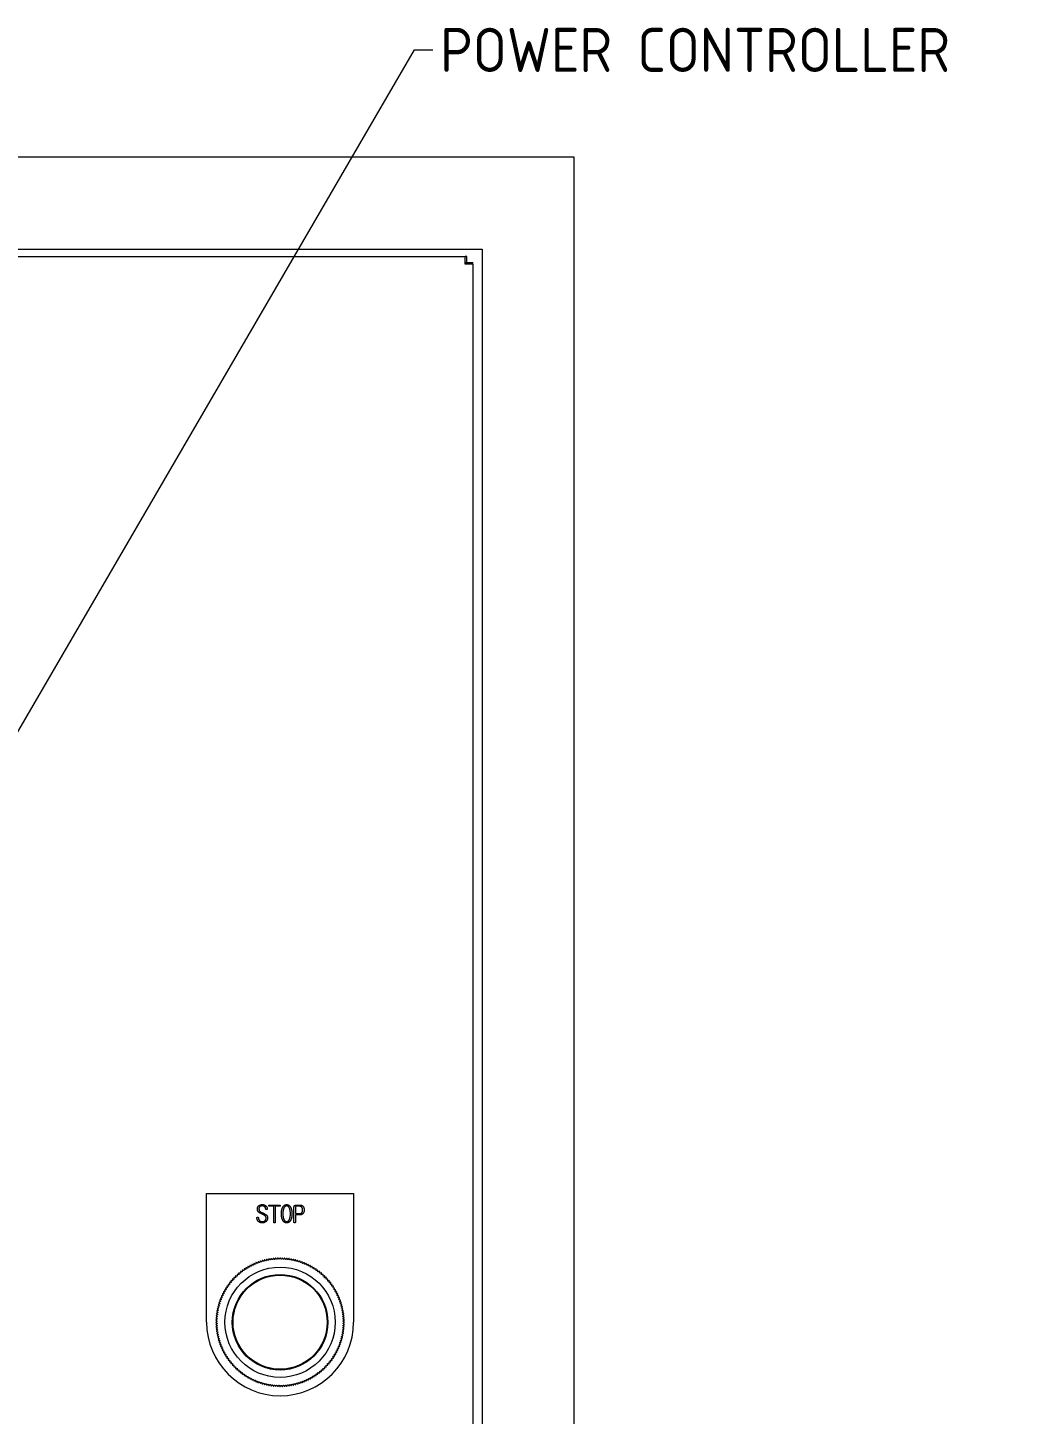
# Model space of a CAD drawing. Header units: inches. Extents: x 0 to 18221, y 0 to 6752.
# Drawn here: x 11467.6 to 11738.8, y 742.3 to 1119.6 of the extents above; entities that cross this region are included whole.
import ezdxf

# ---------------------------------------------------------------- set-up
doc = ezdxf.new("R2010")
doc.units = ezdxf.units.IN
doc.header["$MEASUREMENT"] = 0
doc.layers.add('REMOTE_CONTROLBOX$0$가시적인 것(ISO)', color=3, linetype='Continuous', lineweight=5)
doc.layers.add('REMOTE_CONTROLBOX$0$기호(ISO)', color=5, linetype='Continuous', lineweight=5)
doc.styles.add('REMOTE_CONTROLBOX$0$치수 텍스트_PSTEK_POSCO', font='isocp.shx')
doc.dimstyles.new('REMOTE_CONTROLBOX$0$치수_PSTEK_POSCO$7', dxfattribs={"dimscale": 2, "dimtxt": 6, "dimasz": 2.5, "dimexe": 2, "dimexo": 2.5, "dimgap": 1, "dimtad": 1, "dimrnd": 1e-08, "dimdsep": 46, "dimtxsty": 'REMOTE_CONTROLBOX$0$치수 텍스트_PSTEK_POSCO', "dimcen": 0.09, "dimdle": 10, "dimclrd": 7, "dimclre": 7, "dimclrt": 2, "dimadec": 1, "dimazin": 2, "dimtfac": 1, "dimtmove": 0, "dimatfit": 3, "dimfxl": 1, "dimtolj": 1, "dimlwd": -1, "dimlwe": -1, "dimarcsym": 0})

msp = doc.modelspace()

# ---------------------------------------------------------------- linework, layer by layer
at = {"layer": 'REMOTE_CONTROLBOX$0$가시적인 것(ISO)'}
for p, q in [((11616.2684, 1084.3611), (10916.2684, 1084.3611)), ((11616.2684, 434.3611), (11616.2684, 1084.3611)), ((10941.2684, 1059.3611), (11591.2684, 1059.3611)), ((10945.8684, 1057.3611), (11586.6684, 1057.3611)), ((11587.0976, 1057.3611), (11586.6684, 1057.3611)), ((11586.6684, 1055.2611), (11586.6684, 1057.3611)), ((11587.0976, 1055.7611), (11587.0976, 1057.3611)), ((11591.2684, 1059.3611), (11591.2684, 459.3611)), ((11586.6684, 1055.3318), (11587.0976, 1055.7611)), ((11586.6684, 1055.7611), (11587.0976, 1055.7611)), ((11588.7684, 1055.2611), (11586.6684, 1055.2611)), ((11586.7391, 1055.2611), (11587.1684, 1055.6904)), ((11587.1684, 1055.6904), (11588.7684, 1055.6904)), ((11587.1684, 1055.2611), (11587.1684, 1055.6904)), ((11588.7684, 1055.2611), (11588.7684, 1055.6904)), ((11588.7684, 1055.2611), (11588.7684, 463.7611)), ((11516.2684, 802.3611), (11556.2684, 802.3611)), ((11516.2684, 767.3611), (11516.2684, 802.3611)), ((11556.2684, 802.3611), (11556.2684, 767.3611)), ((11531.407, 796.7666), (11531.3422, 796.799)), ((11531.4134, 799.3702), (11531.4912, 799.3702)), ((11533.3629, 799.2601), (11536.0702, 799.2601)), ((11534.5352, 798.9039), (11533.3629, 798.9039)), ((11534.5352, 794.584), (11534.5352, 798.9039)), ((11534.9368, 798.9039), (11534.9368, 794.584)), ((11536.0702, 798.9039), (11534.9368, 798.9039)), ((11540.0404, 794.6099), (11540.0404, 798.6254)), ((11540.4419, 798.6125), (11540.4419, 796.9415)), ((11540.4419, 796.9415), (11541.6272, 796.9415)), ((11540.4419, 796.5853), (11540.4419, 794.6099)), ((11541.7437, 796.5853), (11540.4419, 796.5853)), ((11540.714, 799.2601), (11541.7437, 799.2601)), ((11541.6272, 798.9039), (11540.7658, 798.9039))]:
    msp.add_line(p, q, dxfattribs=at)
for radius in [15, 13, 12.8]:
    msp.add_circle((11536.2684, 767.3611), radius, dxfattribs=at)
msp.add_arc((11536.2684, 767.3611), 20, 180, 0, dxfattribs=at)
for points in [[(11530.1116, 798.1591), (11530.1116, 798.742), (11530.4873, 799.0658)], [(11530.4549, 797.3107), (11530.1116, 797.628), (11530.1116, 798.1591)], [(11531.3422, 796.799), (11530.6751, 797.1099), (11530.4549, 797.3107)], [(11530.4873, 799.0658), (11530.8435, 799.3702), (11531.4134, 799.3702)], [(11530.7981, 798.8197), (11530.5132, 798.606), (11530.5132, 798.2757)], [(11530.5132, 798.2757), (11530.5132, 797.8223), (11530.6945, 797.6086)], [(11530.6945, 797.6086), (11530.8759, 797.3949), (11531.4847, 797.1228)], [(11531.4329, 799.014), (11531.0702, 799.014), (11530.7981, 798.8197)], [(11532.2165, 796.3003), (11532.0352, 796.4687), (11531.407, 796.7666)], [(11532.0481, 798.8003), (11531.7891, 799.014), (11531.4329, 799.014)], [(11531.4847, 797.1228), (11532.2813, 796.7731), (11532.5145, 796.5658)], [(11531.4912, 799.3702), (11532.0417, 799.3702), (11532.4108, 799.0075)], [(11532.3526, 798.1785), (11532.3202, 798.5671), (11532.0481, 798.8003)], [(11532.4627, 795.6526), (11532.4627, 796.0671), (11532.2165, 796.3003)], [(11532.4303, 798.0425), (11532.359, 798.0879), (11532.3526, 798.1785)], [(11532.4108, 799.0075), (11532.7347, 798.6902), (11532.7735, 798.2627)], [(11532.5792, 798.0037), (11532.495, 797.9972), (11532.4303, 798.0425)], [(11532.5145, 796.5658), (11532.8642, 796.2614), (11532.8642, 795.6915)], [(11532.7217, 798.0814), (11532.6699, 798.0166), (11532.5792, 798.0037)], [(11532.7735, 798.2627), (11532.78, 798.1526), (11532.7217, 798.0814)], [(11533.2075, 799.0853), (11533.201, 799.2601), (11533.3629, 799.2601)], [(11533.3629, 798.9039), (11533.214, 798.9039), (11533.2075, 799.0853)], [(11536.0702, 799.2601), (11536.1544, 799.2601), (11536.2191, 799.2083)], [(11536.2321, 798.9622), (11536.1738, 798.9039), (11536.0702, 798.9039)], [(11536.2191, 799.2083), (11536.2709, 799.1565), (11536.2774, 799.0853)], [(11536.2774, 799.0853), (11536.2839, 799.014), (11536.2321, 798.9622)], [(11536.6207, 796.8767), (11536.6207, 797.9324), (11536.9704, 798.6125)], [(11536.9704, 795.1474), (11536.6207, 795.8275), (11536.6207, 796.8767)], [(11536.9704, 798.6125), (11537.359, 799.3702), (11538.0585, 799.3702)], [(11537.2684, 798.3664), (11537.0222, 797.7835), (11537.0222, 796.8767)], [(11537.0222, 796.8767), (11537.0222, 795.9765), (11537.2684, 795.3936)], [(11538.0585, 799.014), (11537.5469, 799.014), (11537.2684, 798.3664)], [(11538.0585, 799.3702), (11538.758, 799.3702), (11539.1466, 798.6125)], [(11538.8292, 798.3664), (11538.5572, 799.014), (11538.0585, 799.014)], [(11539.0818, 796.8767), (11539.0818, 797.7835), (11538.8292, 798.3664)], [(11538.8292, 795.3936), (11539.0818, 795.9765), (11539.0818, 796.8767)], [(11539.1466, 798.6125), (11539.5028, 797.9324), (11539.5028, 796.8767)], [(11539.5028, 796.8767), (11539.5028, 795.8275), (11539.1466, 795.1474)], [(11540.0404, 798.6254), (11540.0404, 798.9363), (11540.1893, 799.0917)], [(11540.1893, 799.0917), (11540.3577, 799.2601), (11540.714, 799.2601)], [(11540.5067, 798.8197), (11540.4419, 798.7485), (11540.4419, 798.6125)], [(11540.7658, 798.9039), (11540.5844, 798.9039), (11540.5067, 798.8197)], [(11542.2165, 798.5995), (11541.9963, 798.9039), (11541.6272, 798.9039)], [(11541.6272, 796.9415), (11541.9963, 796.9415), (11542.2165, 797.2459)], [(11541.7437, 799.2601), (11542.2554, 799.2601), (11542.5469, 798.8456)], [(11542.5469, 796.9998), (11542.2554, 796.5853), (11541.7437, 796.5853)], [(11542.4108, 797.9195), (11542.4108, 798.3275), (11542.2165, 798.5995)], [(11542.2165, 797.2459), (11542.4108, 797.5244), (11542.4108, 797.9195)], [(11542.5469, 798.8456), (11542.8124, 798.47), (11542.8124, 797.913)], [(11542.8124, 797.913), (11542.8124, 797.3689), (11542.5469, 796.9998)], [(11529.9562, 795.7498), (11529.9432, 795.8534), (11530.0015, 795.9182)], [(11530.4484, 794.7006), (11530.0209, 795.0438), (11529.9562, 795.7498)], [(11530.0015, 795.9182), (11530.0533, 795.9765), (11530.1311, 795.9894)], [(11530.1311, 795.9894), (11530.2088, 795.9959), (11530.2671, 795.9506)], [(11530.2671, 795.9506), (11530.3318, 795.8923), (11530.3448, 795.7822)], [(11530.3448, 795.7822), (11530.3966, 795.2446), (11530.714, 794.9791)], [(11531.4847, 794.3897), (11530.8241, 794.3897), (11530.4484, 794.7006)], [(11530.714, 794.9791), (11530.9925, 794.7459), (11531.4717, 794.7459)], [(11531.4717, 794.7459), (11531.7956, 794.7459), (11532.0935, 794.9596)], [(11532.3979, 794.7265), (11531.9899, 794.3897), (11531.4847, 794.3897)], [(11532.0935, 794.9596), (11532.4627, 795.2187), (11532.4627, 795.6526)], [(11532.8642, 795.6915), (11532.8642, 795.1086), (11532.3979, 794.7265)], [(11534.5935, 794.435), (11534.5352, 794.4933), (11534.5352, 794.584)], [(11534.736, 794.3832), (11534.6518, 794.3832), (11534.5935, 794.435)], [(11534.872, 794.435), (11534.8137, 794.3832), (11534.736, 794.3832)], [(11534.9368, 794.584), (11534.9368, 794.4933), (11534.872, 794.435)], [(11538.0585, 794.3832), (11537.359, 794.3832), (11536.9704, 795.1474)], [(11537.2684, 795.3936), (11537.5469, 794.7459), (11538.0585, 794.7459)], [(11538.0585, 794.7459), (11538.5572, 794.7459), (11538.8292, 795.3936)], [(11539.1466, 795.1474), (11538.758, 794.3832), (11538.0585, 794.3832)], [(11540.0987, 794.4415), (11540.0404, 794.5063), (11540.0404, 794.6099)], [(11540.2412, 794.3832), (11540.157, 794.3832), (11540.0987, 794.4415)], [(11540.3772, 794.4415), (11540.3189, 794.3832), (11540.2412, 794.3832)], [(11540.4419, 794.6099), (11540.4419, 794.5063), (11540.3772, 794.4415)]]:
    msp.add_open_spline(points, degree=2, dxfattribs=at)
for points, weights in [([(11534.4391, 784.7652), (11534.3076, 784.5703), (11534.1788, 784.3793)], [1, 1.0001030976, 1.00002561969]), ([(11534.774, 784.4418), (11534.6083, 784.6019), (11534.4391, 784.7652)], [1.00002561969, 1.00010309761, 1]), ([(11535.0476, 784.8184), (11534.9094, 784.6282), (11534.774, 784.4418)], [1, 1.0001030976, 1.00002561969]), ([(11535.371, 784.4836), (11535.211, 784.6493), (11535.0476, 784.8184)], [1.00002561969, 1.00010309761, 1]), ([(11535.6576, 784.8504), (11535.5128, 784.6651), (11535.371, 784.4836)], [1, 1.0001030976, 1.00002561969]), ([(11535.9691, 784.5044), (11535.815, 784.6757), (11535.6576, 784.8504)], [1.00002561969, 1.0001030976, 1]), ([(11536.2684, 784.8611), (11536.1172, 784.6809), (11535.9691, 784.5044)], [1, 1.00010309762, 1.00002561969]), ([(11536.5676, 784.5044), (11536.4195, 784.6809), (11536.2684, 784.8611)], [1.00002561969, 1.00010309761, 1]), ([(11536.8791, 784.8504), (11536.7218, 784.6757), (11536.5676, 784.5044)], [1, 1.0001030976, 1.00002561969]), ([(11537.1657, 784.4836), (11537.0239, 784.6651), (11536.8791, 784.8504)], [1.00002561969, 1.0001030976, 1]), ([(11537.4891, 784.8184), (11537.3258, 784.6493), (11537.1657, 784.4836)], [1, 1.0001030976, 1.00002561969]), ([(11537.7627, 784.4418), (11537.6273, 784.6282), (11537.4891, 784.8184)], [1.00002561969, 1.0001030976, 1]), ([(11538.0976, 784.7652), (11537.9285, 784.6019), (11537.7627, 784.4418)], [1, 1.0001030976, 1.00002561969]), ([(11538.3579, 784.3793), (11538.2291, 784.5703), (11538.0976, 784.7652)], [1.00002561969, 1.0001030976, 1]), ([(11525.4943, 781.1513), (11525.4861, 780.9163), (11525.478, 780.686)], [1, 1.0001030976, 1.00002561969]), ([(11525.9496, 781.0545), (11525.7243, 781.1024), (11525.4943, 781.1513)], [1.00002561969, 1.0001030976, 1]), ([(11525.9821, 781.5189), (11525.9657, 781.2843), (11525.9496, 781.0545)], [1, 1.00010309761, 1.00002561969]), ([(11526.4338, 781.4062), (11526.2103, 781.462), (11525.9821, 781.5189)], [1.00002561969, 1.0001030976, 1]), ([(11526.4825, 781.8692), (11526.4579, 781.6354), (11526.4338, 781.4062)], [1, 1.0001030976, 1.00002561969]), ([(11526.93, 781.7409), (11526.7085, 781.8044), (11526.4825, 781.8692)], [1.00002561969, 1.00010309761, 1]), ([(11526.9948, 782.2019), (11526.962, 781.9691), (11526.93, 781.7409)], [1, 1.0001030976, 1.00002561969]), ([(11527.4375, 782.0581), (11527.2184, 782.1292), (11526.9948, 782.2019)], [1.00002561969, 1.0001030976, 1]), ([(11527.5184, 782.5165), (11527.4775, 782.2849), (11527.4375, 782.0581)], [1, 1.0001030976, 1.00002561969]), ([(11527.9558, 782.3573), (11527.7393, 782.4361), (11527.5184, 782.5165)], [1.00002561969, 1.0001030976, 1]), ([(11528.0526, 782.8127), (11528.0037, 782.5826), (11527.9558, 782.3573)], [1, 1.00010309761, 1.00002561969]), ([(11528.4842, 782.6383), (11528.2706, 782.7246), (11528.0526, 782.8127)], [1.00002561969, 1.0001030976, 1]), ([(11528.5969, 783.09), (11528.54, 782.8618), (11528.4842, 782.6383)], [1, 1.00010309762, 1.00002561969]), ([(11529.0221, 782.9006), (11528.8117, 782.9943), (11528.5969, 783.09)], [1.00002561969, 1.0001030976, 1]), ([(11529.1505, 783.3481), (11529.0857, 783.1221), (11529.0221, 782.9006)], [1, 1.0001030976, 1.00002561969]), ([(11529.5689, 783.144), (11529.3618, 783.245), (11529.1505, 783.3481)], [1.00002561969, 1.0001030976, 1]), ([(11529.7127, 783.5868), (11529.6401, 783.3631), (11529.5689, 783.144)], [1, 1.0001030976, 1.00002561969]), ([(11530.1238, 783.3682), (11529.9204, 783.4764), (11529.7127, 783.5868)], [1.00002561969, 1.0001030976, 1]), ([(11530.283, 783.8057), (11530.2026, 783.5847), (11530.1238, 783.3682)], [1, 1.00010309761, 1.00002561969]), ([(11530.6862, 783.5729), (11530.4866, 783.6881), (11530.283, 783.8057)], [1.00002561968, 1.00010309759, 1]), ([(11530.8606, 784.0046), (11530.7725, 783.7865), (11530.6862, 783.5729)], [1, 1.0001030976, 1.00002561969]), ([(11531.2554, 783.7579), (11531.06, 783.8799), (11530.8606, 784.0046)], [1.00002561969, 1.0001030976, 1]), ([(11531.4447, 784.1831), (11531.3491, 783.9683), (11531.2554, 783.7579)], [1, 1.0001030976, 1.00002561969]), ([(11531.8306, 783.9228), (11531.6396, 784.0517), (11531.4447, 784.1831)], [1.00002561969, 1.00010309761, 1]), ([(11532.0347, 784.3412), (11531.9316, 784.1299), (11531.8306, 783.9228)], [1, 1.0001030976, 1.00002561969]), ([(11532.4113, 784.0676), (11532.225, 784.203), (11532.0347, 784.3412)], [1.00002561969, 1.0001030976, 1]), ([(11532.6299, 784.4787), (11532.5195, 784.271), (11532.4113, 784.0676)], [1, 1.0001030976, 1.00002561969]), ([(11532.9967, 784.192), (11532.8152, 784.3339), (11532.6299, 784.4787)], [1.00002561969, 1.0001030976, 1]), ([(11533.2295, 784.5952), (11533.1119, 784.3916), (11532.9967, 784.192)], [1, 1.0001030976, 1.00002561969]), ([(11533.5861, 784.296), (11533.4096, 784.4441), (11533.2295, 784.5952)], [1.00002561969, 1.0001030976, 1]), ([(11533.8328, 784.6908), (11533.7082, 784.4913), (11533.5861, 784.296)], [1, 1.00010309761, 1.00002561969]), ([(11534.1788, 784.3793), (11534.0076, 784.5334), (11533.8328, 784.6908)], [1.00002561969, 1.0001030976, 1]), ([(11538.7039, 784.6908), (11538.5291, 784.5334), (11538.3579, 784.3793)], [1, 1.0001030976, 1.00002561969]), ([(11538.9506, 784.296), (11538.8285, 784.4913), (11538.7039, 784.6908)], [1.00002561969, 1.0001030976, 1]), ([(11539.3072, 784.5952), (11539.1271, 784.4441), (11538.9506, 784.296)], [1, 1.0001030976, 1.00002561969]), ([(11539.54, 784.192), (11539.4248, 784.3916), (11539.3072, 784.5952)], [1.00002561969, 1.0001030976, 1]), ([(11539.9068, 784.4787), (11539.7215, 784.3339), (11539.54, 784.192)], [1, 1.0001030976, 1.00002561969]), ([(11540.1254, 784.0676), (11540.0172, 784.271), (11539.9068, 784.4787)], [1.00002561969, 1.00010309761, 1]), ([(11540.502, 784.3412), (11540.3118, 784.203), (11540.1254, 784.0676)], [1, 1.00010309759, 1.00002561969]), ([(11540.7061, 783.9228), (11540.6051, 784.1299), (11540.502, 784.3412)], [1.00002561969, 1.0001030976, 1]), ([(11541.092, 784.1831), (11540.8971, 784.0517), (11540.7061, 783.9228)], [1, 1.0001030976, 1.00002561969]), ([(11541.2814, 783.7579), (11541.1877, 783.9683), (11541.092, 784.1831)], [1.00002561969, 1.00010309761, 1]), ([(11541.6762, 784.0046), (11541.4767, 783.8799), (11541.2814, 783.7579)], [1, 1.00010309761, 1.00002561969]), ([(11541.8505, 783.5729), (11541.7642, 783.7865), (11541.6762, 784.0046)], [1.00002561969, 1.0001030976, 1]), ([(11542.2537, 783.8057), (11542.0501, 783.6881), (11541.8505, 783.5729)], [1, 1.00010309761, 1.00002561969]), ([(11542.4129, 783.3682), (11542.3341, 783.5847), (11542.2537, 783.8057)], [1.00002561969, 1.0001030976, 1]), ([(11542.824, 783.5868), (11542.6164, 783.4764), (11542.4129, 783.3682)], [1, 1.0001030976, 1.00002561969]), ([(11542.9678, 783.144), (11542.8966, 783.3631), (11542.824, 783.5868)], [1.00002561969, 1.0001030976, 1]), ([(11543.3862, 783.3481), (11543.1749, 783.245), (11542.9678, 783.144)], [1, 1.00010309761, 1.00002561969]), ([(11543.5146, 782.9006), (11543.4511, 783.1221), (11543.3862, 783.3481)], [1.00002561969, 1.0001030976, 1]), ([(11543.9399, 783.09), (11543.725, 782.9943), (11543.5146, 782.9006)], [1, 1.0001030976, 1.00002561969]), ([(11544.0525, 782.6383), (11543.9967, 782.8618), (11543.9399, 783.09)], [1.00002561969, 1.00010309761, 1]), ([(11544.4841, 782.8127), (11544.2661, 782.7246), (11544.0525, 782.6383)], [1, 1.0001030976, 1.00002561969]), ([(11544.5809, 782.3573), (11544.533, 782.5826), (11544.4841, 782.8127)], [1.00002561969, 1.0001030976, 1]), ([(11545.0184, 782.5165), (11544.7974, 782.4361), (11544.5809, 782.3573)], [1, 1.0001030976, 1.00002561969]), ([(11545.0992, 782.0581), (11545.0592, 782.2849), (11545.0184, 782.5165)], [1.00002561969, 1.0001030976, 1]), ([(11545.5419, 782.2019), (11545.3183, 782.1292), (11545.0992, 782.0581)], [1, 1.0001030976, 1.00002561969]), ([(11545.6067, 781.7409), (11545.5747, 781.9691), (11545.5419, 782.2019)], [1.00002561969, 1.00010309761, 1]), ([(11546.0542, 781.8692), (11545.8282, 781.8044), (11545.6067, 781.7409)], [1, 1.0001030976, 1.00002561969]), ([(11546.1029, 781.4062), (11546.0788, 781.6354), (11546.0542, 781.8692)], [1.00002561969, 1.0001030976, 1]), ([(11546.5546, 781.5189), (11546.3264, 781.462), (11546.1029, 781.4062)], [1, 1.0001030976, 1.00002561969]), ([(11546.5871, 781.0545), (11546.571, 781.2843), (11546.5546, 781.5189)], [1.00002561969, 1.0001030976, 1]), ([(11547.0424, 781.1513), (11546.8124, 781.1024), (11546.5871, 781.0545)], [1, 1.0001030976, 1.00002561969]), ([(11547.0587, 780.686), (11547.0506, 780.9163), (11547.0424, 781.1513)], [1.00002561969, 1.00010309761, 1]), ([(11522.2232, 777.1956), (11521.9941, 777.1715), (11521.7602, 777.1469)], [1.00002561969, 1.00010309761, 1]), ([(11522.575, 777.6798), (11522.3451, 777.6637), (11522.1106, 777.6473)], [1.00002561969, 1.0001030976, 1]), ([(11522.1106, 777.6473), (11522.1674, 777.4191), (11522.2232, 777.1956)], [1, 1.0001030976, 1.00002561969]), ([(11522.9434, 778.1514), (11522.7132, 778.1434), (11522.4782, 778.1351)], [1.00002561969, 1.0001030976, 1]), ([(11522.4782, 778.1351), (11522.5271, 777.9051), (11522.575, 777.6798)], [1, 1.0001030976, 1.00002561969]), ([(11522.8626, 778.6099), (11522.9034, 778.3783), (11522.9434, 778.1514)], [1, 1.0001030976, 1.00002561969]), ([(11523.3281, 778.6099), (11523.0977, 778.6099), (11522.8626, 778.6099)], [1.00002561969, 1.0001030976, 1]), ([(11523.2633, 779.0709), (11523.296, 778.838), (11523.3281, 778.6099)], [1, 1.0001030976, 1.00002561969]), ([(11523.7286, 779.0546), (11523.4983, 779.0626), (11523.2633, 779.0709)], [1.00002561969, 1.00010309761, 1]), ([(11523.6799, 779.5176), (11523.7045, 779.2837), (11523.7286, 779.0546)], [1, 1.00010309761, 1.00002561969]), ([(11524.1443, 779.4851), (11523.9145, 779.5012), (11523.6799, 779.5176)], [1.00002561969, 1.00010309761, 1]), ([(11524.1118, 779.9495), (11524.1282, 779.7149), (11524.1443, 779.4851)], [1, 1.0001030976, 1.00002561969]), ([(11524.5748, 779.9009), (11524.3457, 779.9249), (11524.1118, 779.9495)], [1.00002561969, 1.0001030976, 1]), ([(11524.5586, 780.3661), (11524.5668, 780.1311), (11524.5748, 779.9009)], [1, 1.00010309761, 1.00002561969]), ([(11525.0196, 780.3013), (11524.7914, 780.3334), (11524.5586, 780.3661)], [1.00002561969, 1.0001030976, 1]), ([(11525.0196, 780.7668), (11525.0196, 780.5317), (11525.0196, 780.3013)], [1, 1.0001030976, 1.00002561969]), ([(11525.478, 780.686), (11525.2511, 780.726), (11525.0196, 780.7668)], [1.00002561969, 1.00010309761, 1]), ([(11547.5171, 780.7668), (11547.2856, 780.726), (11547.0587, 780.686)], [1, 1.0001030976, 1.00002561969]), ([(11547.5171, 780.3013), (11547.5171, 780.5317), (11547.5171, 780.7668)], [1.00002561969, 1.00010309761, 1]), ([(11547.9781, 780.3661), (11547.7453, 780.3334), (11547.5171, 780.3013)], [1, 1.0001030976, 1.00002561969]), ([(11547.9619, 779.9009), (11547.9699, 780.1311), (11547.9781, 780.3661)], [1.00002561969, 1.00010309761, 1]), ([(11548.4249, 779.9495), (11548.191, 779.9249), (11547.9619, 779.9009)], [1, 1.00010309761, 1.00002561969]), ([(11548.3924, 779.4851), (11548.4085, 779.7149), (11548.4249, 779.9495)], [1.00002561969, 1.00010309761, 1]), ([(11548.8568, 779.5176), (11548.6222, 779.5012), (11548.3924, 779.4851)], [1, 1.0001030976, 1.00002561969]), ([(11548.8081, 779.0546), (11548.8322, 779.2837), (11548.8568, 779.5176)], [1.00002561969, 1.00010309761, 1]), ([(11549.2734, 779.0709), (11549.0384, 779.0626), (11548.8081, 779.0546)], [1, 1.00010309761, 1.00002561969]), ([(11549.2086, 778.6099), (11549.2407, 778.838), (11549.2734, 779.0709)], [1.00002561969, 1.00010309761, 1]), ([(11549.6741, 778.6099), (11549.439, 778.6099), (11549.2086, 778.6099)], [1, 1.0001030976, 1.00002561969]), ([(11549.5933, 778.1514), (11549.6333, 778.3783), (11549.6741, 778.6099)], [1.00002561969, 1.00010309761, 1]), ([(11550.0585, 778.1351), (11549.8235, 778.1434), (11549.5933, 778.1514)], [1, 1.0001030976, 1.00002561969]), ([(11549.9618, 777.6798), (11550.0097, 777.9051), (11550.0585, 778.1351)], [1.00002561969, 1.0001030976, 1]), ([(11550.4262, 777.6473), (11550.1916, 777.6637), (11549.9618, 777.6798)], [1, 1.0001030976, 1.00002561969]), ([(11550.3135, 777.1956), (11550.3693, 777.4191), (11550.4262, 777.6473)], [1.00002561969, 1.0001030976, 1]), ([(11550.7765, 777.1469), (11550.5427, 777.1715), (11550.3135, 777.1956)], [1, 1.00010309759, 1.00002561969]), ([(11520.2612, 773.5056), (11520.0447, 773.4268), (11519.8237, 773.3464)], [1.00002561969, 1.0001030976, 1]), ([(11520.4854, 774.0605), (11520.2663, 773.9893), (11520.0426, 773.9167)], [1.00002561969, 1.0001030976, 1]), ([(11520.0426, 773.9167), (11520.153, 773.7091), (11520.2612, 773.5056)], [1, 1.00010309761, 1.00002561969]), ([(11520.7288, 774.6073), (11520.5073, 774.5438), (11520.2813, 774.479)], [1.00002561969, 1.00010309761, 1]), ([(11520.2813, 774.479), (11520.3844, 774.2676), (11520.4854, 774.0605)], [1, 1.00010309761, 1.00002561969]), ([(11520.9912, 775.1452), (11520.7676, 775.0894), (11520.5395, 775.0326)], [1.00002561969, 1.00010309761, 1]), ([(11520.5395, 775.0326), (11520.6351, 774.8177), (11520.7288, 774.6073)], [1, 1.0001030976, 1.00002561969]), ([(11521.2721, 775.6736), (11521.0468, 775.6257), (11520.8168, 775.5768)], [1.00002561969, 1.0001030976, 1]), ([(11520.8168, 775.5768), (11520.9049, 775.3588), (11520.9912, 775.1452)], [1, 1.00010309762, 1.00002561969]), ([(11521.5714, 776.1919), (11521.3445, 776.1519), (11521.1129, 776.1111)], [1.00002561969, 1.00010309761, 1]), ([(11521.1129, 776.1111), (11521.1933, 775.8901), (11521.2721, 775.6736)], [1, 1.00010309761, 1.00002561969]), ([(11521.8885, 776.6994), (11521.6604, 776.6674), (11521.4275, 776.6347)], [1.00002561969, 1.0001030976, 1]), ([(11521.4275, 776.6347), (11521.5002, 776.411), (11521.5714, 776.1919)], [1, 1.0001030976, 1.00002561969]), ([(11521.7602, 777.1469), (11521.825, 776.9209), (11521.8885, 776.6994)], [1, 1.0001030976, 1.00002561969]), ([(11550.6482, 776.6994), (11550.7117, 776.9209), (11550.7765, 777.1469)], [1.00002561969, 1.00010309759, 1]), ([(11551.1092, 776.6347), (11550.8763, 776.6674), (11550.6482, 776.6994)], [1, 1.0001030976, 1.00002561969]), ([(11550.9653, 776.1919), (11551.0365, 776.411), (11551.1092, 776.6347)], [1.00002561969, 1.00010309761, 1]), ([(11551.4238, 776.1111), (11551.1922, 776.1519), (11550.9653, 776.1919)], [1, 1.0001030976, 1.00002561969]), ([(11551.2646, 775.6736), (11551.3434, 775.8901), (11551.4238, 776.1111)], [1.00002561969, 1.00010309761, 1]), ([(11551.7199, 775.5768), (11551.4899, 775.6257), (11551.2646, 775.6736)], [1, 1.00010309761, 1.00002561969]), ([(11551.5455, 775.1452), (11551.6319, 775.3588), (11551.7199, 775.5768)], [1.00002561969, 1.0001030976, 1]), ([(11551.9973, 775.0326), (11551.7691, 775.0894), (11551.5455, 775.1452)], [1, 1.0001030976, 1.00002561969]), ([(11551.8079, 774.6073), (11551.9016, 774.8177), (11551.9973, 775.0326)], [1.00002561969, 1.0001030976, 1]), ([(11552.2554, 774.479), (11552.0294, 774.5438), (11551.8079, 774.6073)], [1, 1.0001030976, 1.00002561969]), ([(11552.0513, 774.0605), (11552.1523, 774.2676), (11552.2554, 774.479)], [1.00002561969, 1.00010309761, 1]), ([(11552.4941, 773.9167), (11552.2704, 773.9893), (11552.0513, 774.0605)], [1, 1.00010309761, 1.00002561969]), ([(11552.2755, 773.5056), (11552.3837, 773.7091), (11552.4941, 773.9167)], [1.00002561969, 1.0001030976, 1]), ([(11552.713, 773.3464), (11552.492, 773.4268), (11552.2755, 773.5056)], [1, 1.0001030976, 1.00002561969]), ([(11519.3335, 770.0433), (11519.1381, 769.9212), (11518.9387, 769.7966)], [1.00002561969, 1.0001030976, 1]), ([(11518.9387, 769.7966), (11519.096, 769.6219), (11519.2502, 769.4506)], [1, 1.00010309759, 1.00002561969]), ([(11519.4374, 770.6327), (11519.2379, 770.5175), (11519.0342, 770.3999)], [1.00002561969, 1.0001030976, 1]), ([(11519.0342, 770.3999), (11519.1854, 770.2198), (11519.3335, 770.0433)], [1, 1.0001030976, 1.00002561969]), ([(11519.5618, 771.2181), (11519.3584, 771.1099), (11519.1508, 770.9995)], [1.00002561969, 1.0001030976, 1]), ([(11519.1508, 770.9995), (11519.2955, 770.8142), (11519.4374, 770.6327)], [1, 1.0001030976, 1.00002561969]), ([(11519.7066, 771.7988), (11519.4995, 771.6978), (11519.2882, 771.5947)], [1.00002561969, 1.0001030976, 1]), ([(11519.2882, 771.5947), (11519.4264, 771.4045), (11519.5618, 771.2181)], [1, 1.0001030976, 1.00002561969]), ([(11519.8716, 772.3741), (11519.6611, 772.2804), (11519.4463, 772.1847)], [1.00002561969, 1.0001030976, 1]), ([(11519.4463, 772.1847), (11519.5778, 771.9898), (11519.7066, 771.7988)], [1, 1.0001030976, 1.00002561969]), ([(11520.0565, 772.9433), (11519.8429, 772.857), (11519.6249, 772.7689)], [1.00002561969, 1.0001030976, 1]), ([(11519.6249, 772.7689), (11519.7495, 772.5695), (11519.8716, 772.3741)], [1, 1.00010309761, 1.00002561969]), ([(11519.8237, 773.3464), (11519.9413, 773.1428), (11520.0565, 772.9433)], [1, 1.00010309761, 1.00002561969]), ([(11552.4802, 772.9433), (11552.5954, 773.1428), (11552.713, 773.3464)], [1.00002561969, 1.0001030976, 1]), ([(11552.9118, 772.7689), (11552.6938, 772.857), (11552.4802, 772.9433)], [1, 1.00010309761, 1.00002561969]), ([(11552.6652, 772.3741), (11552.7872, 772.5695), (11552.9118, 772.7689)], [1.00002561969, 1.0001030976, 1]), ([(11553.0904, 772.1847), (11552.8756, 772.2804), (11552.6652, 772.3741)], [1, 1.0001030976, 1.00002561969]), ([(11552.8301, 771.7988), (11552.9589, 771.9898), (11553.0904, 772.1847)], [1.00002561969, 1.0001030976, 1]), ([(11553.2485, 771.5947), (11553.0372, 771.6978), (11552.8301, 771.7988)], [1, 1.0001030976, 1.00002561969]), ([(11552.9749, 771.2181), (11553.1103, 771.4045), (11553.2485, 771.5947)], [1.00002561969, 1.0001030976, 1]), ([(11553.3859, 770.9995), (11553.1783, 771.1099), (11552.9749, 771.2181)], [1, 1.0001030976, 1.00002561969]), ([(11553.0993, 770.6327), (11553.2412, 770.8142), (11553.3859, 770.9995)], [1.00002561969, 1.00010309761, 1]), ([(11553.5025, 770.3999), (11553.2989, 770.5175), (11553.0993, 770.6327)], [1, 1.0001030976, 1.00002561969]), ([(11553.2033, 770.0433), (11553.3513, 770.2198), (11553.5025, 770.3999)], [1.00002561969, 1.0001030976, 1]), ([(11553.598, 769.7966), (11553.3986, 769.9212), (11553.2033, 770.0433)], [1, 1.00010309761, 1.00002561969]), ([(11553.2865, 769.4506), (11553.4407, 769.6219), (11553.598, 769.7966)], [1.00002561969, 1.0001030976, 1]), ([(11519.125, 767.6603), (11518.9485, 767.5122), (11518.7684, 767.3611)], [1.00002561969, 1.00010309761, 1]), ([(11518.7684, 767.3611), (11518.9485, 767.2099), (11519.125, 767.0618)], [1, 1.00010309761, 1.00002561969]), ([(11519.1459, 768.2584), (11518.9643, 768.1166), (11518.779, 767.9718)], [1.00002561969, 1.0001030976, 1]), ([(11518.779, 767.9718), (11518.9538, 767.8145), (11519.125, 767.6603)], [1, 1.00010309761, 1.00002561969]), ([(11519.125, 767.0618), (11518.9538, 766.9077), (11518.779, 766.7503)], [1.00002561969, 1.0001030976, 1]), ([(11518.779, 766.7503), (11518.9643, 766.6056), (11519.1459, 766.4637)], [1, 1.0001030976, 1.00002561969]), ([(11519.1876, 768.8554), (11519.0012, 768.72), (11518.811, 768.5818)], [1.00002561969, 1.00010309761, 1]), ([(11518.811, 768.5818), (11518.9801, 768.4185), (11519.1459, 768.2584)], [1, 1.00010309761, 1.00002561969]), ([(11519.1459, 766.4637), (11518.9801, 766.3037), (11518.811, 766.1403)], [1.00002561969, 1.0001030976, 1]), ([(11518.811, 766.1403), (11519.0012, 766.0021), (11519.1876, 765.8667)], [1, 1.00010309761, 1.00002561969]), ([(11519.2502, 769.4506), (11519.0592, 769.3218), (11518.8642, 769.1903)], [1.00002561969, 1.00010309761, 1]), ([(11518.8642, 769.1903), (11519.0276, 769.0212), (11519.1876, 768.8554)], [1, 1.00010309761, 1.00002561969]), ([(11553.6725, 769.1903), (11553.4775, 769.3218), (11553.2865, 769.4506)], [1, 1.0001030976, 1.00002561969]), ([(11553.3491, 768.8554), (11553.5091, 769.0212), (11553.6725, 769.1903)], [1.00002561969, 1.00010309761, 1]), ([(11553.7257, 768.5818), (11553.5355, 768.72), (11553.3491, 768.8554)], [1, 1.00010309761, 1.00002561969]), ([(11553.3491, 765.8667), (11553.5355, 766.0021), (11553.7257, 766.1403)], [1.00002561969, 1.0001030976, 1]), ([(11553.3909, 768.2584), (11553.5566, 768.4185), (11553.7257, 768.5818)], [1.00002561969, 1.00010309761, 1]), ([(11553.7577, 767.9718), (11553.5724, 768.1166), (11553.3909, 768.2584)], [1, 1.0001030976, 1.00002561969]), ([(11553.3909, 766.4637), (11553.5724, 766.6056), (11553.7577, 766.7503)], [1.00002561969, 1.0001030976, 1]), ([(11553.7257, 766.1403), (11553.5566, 766.3037), (11553.3909, 766.4637)], [1, 1.00010309761, 1.00002561969]), ([(11553.4117, 767.6603), (11553.583, 767.8145), (11553.7577, 767.9718)], [1.00002561969, 1.00010309761, 1]), ([(11553.7684, 767.3611), (11553.5882, 767.5122), (11553.4117, 767.6603)], [1, 1.0001030976, 1.00002561969]), ([(11553.4117, 767.0618), (11553.5882, 767.2099), (11553.7684, 767.3611)], [1.00002561969, 1.0001030976, 1]), ([(11553.7577, 766.7503), (11553.583, 766.9077), (11553.4117, 767.0618)], [1, 1.0001030976, 1.00002561969]), ([(11519.1876, 765.8667), (11519.0276, 765.701), (11518.8642, 765.5318)], [1.00002561969, 1.0001030976, 1]), ([(11518.8642, 765.5318), (11519.0592, 765.4003), (11519.2502, 765.2715)], [1, 1.0001030976, 1.00002561969]), ([(11519.2502, 765.2715), (11519.096, 765.1003), (11518.9387, 764.9255)], [1.00002561969, 1.0001030976, 1]), ([(11518.9387, 764.9255), (11519.1381, 764.8009), (11519.3335, 764.6788)], [1, 1.0001030976, 1.00002561969]), ([(11519.3335, 764.6788), (11519.1854, 764.5024), (11519.0342, 764.3222)], [1.00002561969, 1.0001030976, 1]), ([(11519.0342, 764.3222), (11519.2379, 764.2047), (11519.4374, 764.0895)], [1, 1.0001030976, 1.00002561969]), ([(11519.4374, 764.0895), (11519.2955, 763.9079), (11519.1508, 763.7226)], [1.00002561969, 1.0001030976, 1]), ([(11519.1508, 763.7226), (11519.3584, 763.6122), (11519.5618, 763.5041)], [1, 1.00010309761, 1.00002561969]), ([(11519.5618, 763.5041), (11519.4264, 763.3177), (11519.2882, 763.1274)], [1.00002561969, 1.00010309761, 1]), ([(11519.2882, 763.1274), (11519.4995, 763.0244), (11519.7066, 762.9234)], [1, 1.0001030976, 1.00002561969]), ([(11519.7066, 762.9234), (11519.5778, 762.7324), (11519.4463, 762.5374)], [1.00002561969, 1.00010309761, 1]), ([(11519.4463, 762.5374), (11519.6611, 762.4418), (11519.8716, 762.3481)], [1, 1.00010309761, 1.00002561969]), ([(11519.8716, 762.3481), (11519.7495, 762.1527), (11519.6249, 761.9533)], [1.00002561969, 1.0001030976, 1]), ([(11552.6652, 762.3481), (11552.8756, 762.4418), (11553.0904, 762.5374)], [1.00002561969, 1.0001030976, 1]), ([(11552.9118, 761.9533), (11552.7872, 762.1527), (11552.6652, 762.3481)], [1, 1.0001030976, 1.00002561969]), ([(11552.8301, 762.9234), (11553.0372, 763.0244), (11553.2485, 763.1274)], [1.00002561969, 1.0001030976, 1]), ([(11553.0904, 762.5374), (11552.9589, 762.7324), (11552.8301, 762.9234)], [1, 1.0001030976, 1.00002561969]), ([(11552.9749, 763.5041), (11553.1783, 763.6122), (11553.3859, 763.7226)], [1.00002561969, 1.00010309761, 1]), ([(11553.2485, 763.1274), (11553.1103, 763.3177), (11552.9749, 763.5041)], [1, 1.0001030976, 1.00002561969]), ([(11553.0993, 764.0895), (11553.2989, 764.2047), (11553.5025, 764.3222)], [1.00002561969, 1.0001030976, 1]), ([(11553.3859, 763.7226), (11553.2412, 763.9079), (11553.0993, 764.0895)], [1, 1.0001030976, 1.00002561969]), ([(11553.2033, 764.6788), (11553.3986, 764.8009), (11553.598, 764.9255)], [1.00002561969, 1.0001030976, 1]), ([(11553.5025, 764.3222), (11553.3513, 764.5024), (11553.2033, 764.6788)], [1, 1.0001030976, 1.00002561969]), ([(11553.2865, 765.2715), (11553.4775, 765.4003), (11553.6725, 765.5318)], [1.00002561969, 1.0001030976, 1]), ([(11553.598, 764.9255), (11553.4407, 765.1003), (11553.2865, 765.2715)], [1, 1.00010309761, 1.00002561969]), ([(11553.6725, 765.5318), (11553.5091, 765.701), (11553.3491, 765.8667)], [1, 1.0001030976, 1.00002561969]), ([(11519.6249, 761.9533), (11519.8429, 761.8652), (11520.0565, 761.7789)], [1, 1.00010309761, 1.00002561969]), ([(11520.0565, 761.7789), (11519.9413, 761.5794), (11519.8237, 761.3757)], [1.00002561969, 1.00010309761, 1]), ([(11519.8237, 761.3757), (11520.0447, 761.2953), (11520.2612, 761.2165)], [1, 1.0001030976, 1.00002561969]), ([(11520.2612, 761.2165), (11520.153, 761.0131), (11520.0426, 760.8055)], [1.00002561969, 1.00010309761, 1]), ([(11520.0426, 760.8055), (11520.2663, 760.7328), (11520.4854, 760.6616)], [1, 1.00010309761, 1.00002561969]), ([(11520.4854, 760.6616), (11520.3844, 760.4545), (11520.2813, 760.2432)], [1.00002561969, 1.00010309761, 1]), ([(11520.2813, 760.2432), (11520.5073, 760.1784), (11520.7288, 760.1149)], [1, 1.0001030976, 1.00002561969]), ([(11520.7288, 760.1149), (11520.6351, 759.9044), (11520.5395, 759.6896)], [1.00002561969, 1.00010309761, 1]), ([(11520.5395, 759.6896), (11520.7676, 759.6327), (11520.9912, 759.577)], [1, 1.0001030976, 1.00002561969]), ([(11520.9912, 759.577), (11520.9049, 759.3633), (11520.8168, 759.1453)], [1.00002561969, 1.00010309761, 1]), ([(11520.8168, 759.1453), (11521.0468, 759.0964), (11521.2721, 759.0485)], [1, 1.0001030976, 1.00002561969]), ([(11521.2721, 759.0485), (11521.1933, 758.832), (11521.1129, 758.6111)], [1.00002561969, 1.0001030976, 1]), ([(11521.1129, 758.6111), (11521.3445, 758.5702), (11521.5714, 758.5302)], [1, 1.00010309761, 1.00002561969]), ([(11521.5714, 758.5302), (11521.5002, 758.3111), (11521.4275, 758.0875)], [1.00002561969, 1.00010309761, 1]), ([(11550.9653, 758.5302), (11551.1922, 758.5702), (11551.4238, 758.6111)], [1.00002561969, 1.00010309761, 1]), ([(11551.1092, 758.0875), (11551.0365, 758.3111), (11550.9653, 758.5302)], [1, 1.00010309761, 1.00002561969]), ([(11551.2646, 759.0485), (11551.4899, 759.0964), (11551.7199, 759.1453)], [1.00002561969, 1.0001030976, 1]), ([(11551.4238, 758.6111), (11551.3434, 758.832), (11551.2646, 759.0485)], [1, 1.00010309761, 1.00002561969]), ([(11551.5455, 759.577), (11551.7691, 759.6327), (11551.9973, 759.6896)], [1.00002561969, 1.0001030976, 1]), ([(11551.7199, 759.1453), (11551.6319, 759.3633), (11551.5455, 759.577)], [1, 1.0001030976, 1.00002561969]), ([(11551.8079, 760.1149), (11552.0294, 760.1784), (11552.2554, 760.2432)], [1.00002561969, 1.0001030976, 1]), ([(11551.9973, 759.6896), (11551.9016, 759.9044), (11551.8079, 760.1149)], [1, 1.0001030976, 1.00002561969]), ([(11552.0513, 760.6616), (11552.2704, 760.7328), (11552.4941, 760.8055)], [1.00002561969, 1.0001030976, 1]), ([(11552.2554, 760.2432), (11552.1523, 760.4545), (11552.0513, 760.6616)], [1, 1.0001030976, 1.00002561969]), ([(11552.2755, 761.2165), (11552.492, 761.2953), (11552.713, 761.3757)], [1.00002561969, 1.0001030976, 1]), ([(11552.4941, 760.8055), (11552.3837, 761.0131), (11552.2755, 761.2165)], [1, 1.0001030976, 1.00002561969]), ([(11552.4802, 761.7789), (11552.6938, 761.8652), (11552.9118, 761.9533)], [1.00002561969, 1.0001030976, 1]), ([(11552.713, 761.3757), (11552.5954, 761.5794), (11552.4802, 761.7789)], [1, 1.0001030976, 1.00002561969]), ([(11521.4275, 758.0875), (11521.6604, 758.0548), (11521.8885, 758.0227)], [1, 1.0001030976, 1.00002561969]), ([(11521.8885, 758.0227), (11521.825, 757.8012), (11521.7602, 757.5752)], [1.00002561969, 1.00010309761, 1]), ([(11521.7602, 757.5752), (11521.9941, 757.5506), (11522.2232, 757.5265)], [1, 1.0001030976, 1.00002561969]), ([(11522.2232, 757.5265), (11522.1674, 757.303), (11522.1106, 757.0748)], [1.00002561969, 1.0001030976, 1]), ([(11522.1106, 757.0748), (11522.3451, 757.0584), (11522.575, 757.0424)], [1, 1.0001030976, 1.00002561969]), ([(11522.575, 757.0424), (11522.5271, 756.817), (11522.4782, 756.587)], [1.00002561969, 1.0001030976, 1]), ([(11522.4782, 756.587), (11522.7132, 756.5788), (11522.9434, 756.5707)], [1, 1.0001030976, 1.00002561969]), ([(11522.9434, 756.5707), (11522.9034, 756.3439), (11522.8626, 756.1123)], [1.00002561969, 1.0001030976, 1]), ([(11522.8626, 756.1123), (11523.0977, 756.1123), (11523.3281, 756.1123)], [1, 1.0001030976, 1.00002561969]), ([(11523.3281, 756.1123), (11523.296, 755.8841), (11523.2633, 755.6513)], [1.00002561969, 1.0001030976, 1]), ([(11523.2633, 755.6513), (11523.4983, 755.6595), (11523.7286, 755.6675)], [1, 1.00010309761, 1.00002561969]), ([(11523.7286, 755.6675), (11523.7045, 755.4384), (11523.6799, 755.2045)], [1.00002561969, 1.0001030976, 1]), ([(11523.6799, 755.2045), (11523.9145, 755.2209), (11524.1443, 755.237)], [1, 1.0001030976, 1.00002561969]), ([(11524.1443, 755.237), (11524.1282, 755.0072), (11524.1118, 754.7726)], [1.00002561969, 1.0001030976, 1]), ([(11524.1118, 754.7726), (11524.3457, 754.7972), (11524.5748, 754.8213)], [1, 1.0001030976, 1.00002561969]), ([(11524.5748, 754.8213), (11524.5668, 754.591), (11524.5586, 754.356)], [1.00002561969, 1.0001030976, 1]), ([(11547.9781, 754.356), (11547.9699, 754.591), (11547.9619, 754.8213)], [1, 1.00010309761, 1.00002561969]), ([(11547.9619, 754.8213), (11548.191, 754.7972), (11548.4249, 754.7726)], [1.00002561969, 1.00010309761, 1]), ([(11548.4249, 754.7726), (11548.4085, 755.0072), (11548.3924, 755.237)], [1, 1.0001030976, 1.00002561969]), ([(11548.3924, 755.237), (11548.6222, 755.2209), (11548.8568, 755.2045)], [1.00002561969, 1.0001030976, 1]), ([(11548.8568, 755.2045), (11548.8322, 755.4384), (11548.8081, 755.6675)], [1, 1.0001030976, 1.00002561969]), ([(11548.8081, 755.6675), (11549.0384, 755.6595), (11549.2734, 755.6513)], [1.00002561969, 1.00010309761, 1]), ([(11549.2734, 755.6513), (11549.2407, 755.8841), (11549.2086, 756.1123)], [1, 1.00010309759, 1.00002561969]), ([(11549.2086, 756.1123), (11549.439, 756.1123), (11549.6741, 756.1123)], [1.00002561969, 1.0001030976, 1]), ([(11549.5933, 756.5707), (11549.8235, 756.5788), (11550.0585, 756.587)], [1.00002561969, 1.0001030976, 1]), ([(11549.6741, 756.1123), (11549.6333, 756.3439), (11549.5933, 756.5707)], [1, 1.0001030976, 1.00002561969]), ([(11549.9618, 757.0424), (11550.1916, 757.0584), (11550.4262, 757.0748)], [1.00002561969, 1.0001030976, 1]), ([(11550.0585, 756.587), (11550.0097, 756.817), (11549.9618, 757.0424)], [1, 1.0001030976, 1.00002561969]), ([(11550.3135, 757.5265), (11550.5427, 757.5506), (11550.7765, 757.5752)], [1.00002561969, 1.0001030976, 1]), ([(11550.4262, 757.0748), (11550.3693, 757.303), (11550.3135, 757.5265)], [1, 1.0001030976, 1.00002561969]), ([(11550.6482, 758.0227), (11550.8763, 758.0548), (11551.1092, 758.0875)], [1.00002561969, 1.0001030976, 1]), ([(11550.7765, 757.5752), (11550.7117, 757.8012), (11550.6482, 758.0227)], [1, 1.00010309761, 1.00002561969]), ([(11524.5586, 754.356), (11524.7914, 754.3888), (11525.0196, 754.4208)], [1, 1.0001030976, 1.00002561969]), ([(11525.0196, 754.4208), (11525.0196, 754.1904), (11525.0196, 753.9553)], [1.00002561969, 1.0001030976, 1]), ([(11525.0196, 753.9553), (11525.2511, 753.9961), (11525.478, 754.0361)], [1, 1.00010309761, 1.00002561969]), ([(11525.478, 754.0361), (11525.4861, 753.8059), (11525.4943, 753.5709)], [1.00002561969, 1.00010309761, 1]), ([(11525.4943, 753.5709), (11525.7243, 753.6198), (11525.9496, 753.6677)], [1, 1.00010309761, 1.00002561969]), ([(11525.9496, 753.6677), (11525.9657, 753.4378), (11525.9821, 753.2033)], [1.00002561969, 1.00010309761, 1]), ([(11525.9821, 753.2033), (11526.2103, 753.2602), (11526.4338, 753.3159)], [1, 1.0001030976, 1.00002561969]), ([(11526.4338, 753.3159), (11526.4579, 753.0868), (11526.4825, 752.8529)], [1.00002561969, 1.0001030976, 1]), ([(11526.4825, 752.8529), (11526.7085, 752.9177), (11526.93, 752.9812)], [1, 1.0001030976, 1.00002561969]), ([(11526.93, 752.9812), (11526.962, 752.7531), (11526.9948, 752.5202)], [1.00002561969, 1.0001030976, 1]), ([(11526.9948, 752.5202), (11527.2184, 752.5929), (11527.4375, 752.6641)], [1, 1.0001030976, 1.00002561969]), ([(11527.4375, 752.6641), (11527.4775, 752.4372), (11527.5184, 752.2056)], [1.00002561969, 1.00010309761, 1]), ([(11527.5184, 752.2056), (11527.7393, 752.286), (11527.9558, 752.3648)], [1, 1.00010309761, 1.00002561969]), ([(11527.9558, 752.3648), (11528.0037, 752.1395), (11528.0526, 751.9095)], [1.00002561969, 1.0001030976, 1]), ([(11528.0526, 751.9095), (11528.2706, 751.9976), (11528.4842, 752.0839)], [1, 1.00010309761, 1.00002561969]), ([(11528.4842, 752.0839), (11528.54, 751.8603), (11528.5969, 751.6322)], [1.00002561969, 1.00010309761, 1]), ([(11528.5969, 751.6322), (11528.8117, 751.7278), (11529.0221, 751.8215)], [1, 1.00010309761, 1.00002561969]), ([(11529.0221, 751.8215), (11529.0857, 751.6001), (11529.1505, 751.374)], [1.00002561969, 1.0001030976, 1]), ([(11529.1505, 751.374), (11529.3618, 751.4771), (11529.5689, 751.5781)], [1, 1.00010309761, 1.00002561969]), ([(11529.5689, 751.5781), (11529.6401, 751.359), (11529.7127, 751.1354)], [1.00002561969, 1.0001030976, 1]), ([(11529.7127, 751.1354), (11529.9204, 751.2457), (11530.1238, 751.3539)], [1, 1.00010309761, 1.00002561969]), ([(11530.1238, 751.3539), (11530.2026, 751.1374), (11530.283, 750.9164)], [1.00002561969, 1.0001030976, 1]), ([(11530.283, 750.9164), (11530.4866, 751.034), (11530.6862, 751.1492)], [1, 1.00010309761, 1.00002561969]), ([(11530.6862, 751.1492), (11530.7725, 750.9356), (11530.8606, 750.7176)], [1.00002561969, 1.0001030976, 1]), ([(11530.8606, 750.7176), (11531.06, 750.8422), (11531.2554, 750.9643)], [1, 1.0001030976, 1.00002561969]), ([(11531.2554, 750.9643), (11531.3491, 750.7538), (11531.4447, 750.539)], [1.00002561969, 1.0001030976, 1]), ([(11531.4447, 750.539), (11531.6396, 750.6705), (11531.8306, 750.7993)], [1, 1.0001030976, 1.00002561969]), ([(11531.8306, 750.7993), (11531.9316, 750.5922), (11532.0347, 750.3809)], [1.00002561969, 1.0001030976, 1]), ([(11540.502, 750.3809), (11540.6051, 750.5922), (11540.7061, 750.7993)], [1, 1.0001030976, 1.00002561969]), ([(11540.7061, 750.7993), (11540.8971, 750.6705), (11541.092, 750.539)], [1.00002561969, 1.00010309761, 1]), ([(11541.092, 750.539), (11541.1877, 750.7538), (11541.2814, 750.9643)], [1, 1.00010309761, 1.00002561969]), ([(11541.2814, 750.9643), (11541.4767, 750.8422), (11541.6762, 750.7176)], [1.00002561969, 1.0001030976, 1]), ([(11541.6762, 750.7176), (11541.7642, 750.9356), (11541.8505, 751.1492)], [1, 1.0001030976, 1.00002561969]), ([(11541.8505, 751.1492), (11542.0501, 751.034), (11542.2537, 750.9164)], [1.00002561969, 1.0001030976, 1]), ([(11542.2537, 750.9164), (11542.3341, 751.1374), (11542.4129, 751.3539)], [1, 1.0001030976, 1.00002561969]), ([(11542.4129, 751.3539), (11542.6164, 751.2457), (11542.824, 751.1354)], [1.00002561969, 1.00010309761, 1]), ([(11542.824, 751.1354), (11542.8966, 751.359), (11542.9678, 751.5781)], [1, 1.0001030976, 1.00002561969]), ([(11542.9678, 751.5781), (11543.1749, 751.4771), (11543.3862, 751.374)], [1.00002561969, 1.0001030976, 1]), ([(11543.3862, 751.374), (11543.4511, 751.6001), (11543.5146, 751.8215)], [1, 1.00010309761, 1.00002561969]), ([(11543.5146, 751.8215), (11543.725, 751.7278), (11543.9399, 751.6322)], [1.00002561969, 1.0001030976, 1]), ([(11543.9399, 751.6322), (11543.9967, 751.8603), (11544.0525, 752.0839)], [1, 1.00010309761, 1.00002561969]), ([(11544.0525, 752.0839), (11544.2661, 751.9976), (11544.4841, 751.9095)], [1.00002561969, 1.0001030976, 1]), ([(11544.4841, 751.9095), (11544.533, 752.1395), (11544.5809, 752.3648)], [1, 1.00010309759, 1.00002561969]), ([(11544.5809, 752.3648), (11544.7974, 752.286), (11545.0184, 752.2056)], [1.00002561969, 1.0001030976, 1]), ([(11545.0184, 752.2056), (11545.0592, 752.4372), (11545.0992, 752.6641)], [1, 1.00010309761, 1.00002561969]), ([(11545.0992, 752.6641), (11545.3183, 752.5929), (11545.5419, 752.5202)], [1.00002561969, 1.00010309761, 1]), ([(11545.5419, 752.5202), (11545.5747, 752.7531), (11545.6067, 752.9812)], [1, 1.00010309761, 1.00002561969]), ([(11545.6067, 752.9812), (11545.8282, 752.9177), (11546.0542, 752.8529)], [1.00002561969, 1.00010309761, 1]), ([(11546.0542, 752.8529), (11546.0788, 753.0868), (11546.1029, 753.3159)], [1, 1.0001030976, 1.00002561969]), ([(11546.1029, 753.3159), (11546.3264, 753.2602), (11546.5546, 753.2033)], [1.00002561969, 1.0001030976, 1]), ([(11546.5546, 753.2033), (11546.571, 753.4378), (11546.5871, 753.6677)], [1, 1.0001030976, 1.00002561969]), ([(11546.5871, 753.6677), (11546.8124, 753.6198), (11547.0424, 753.5709)], [1.00002561969, 1.0001030976, 1]), ([(11547.0424, 753.5709), (11547.0506, 753.8059), (11547.0587, 754.0361)], [1, 1.00010309761, 1.00002561969]), ([(11547.0587, 754.0361), (11547.2856, 753.9961), (11547.5171, 753.9553)], [1.00002561969, 1.0001030976, 1]), ([(11547.5171, 753.9553), (11547.5171, 754.1904), (11547.5171, 754.4208)], [1, 1.0001030976, 1.00002561969]), ([(11547.5171, 754.4208), (11547.7453, 754.3888), (11547.9781, 754.356)], [1.00002561969, 1.0001030976, 1]), ([(11532.0347, 750.3809), (11532.225, 750.5191), (11532.4113, 750.6545)], [1, 1.00010309761, 1.00002561969]), ([(11532.4113, 750.6545), (11532.5195, 750.4511), (11532.6299, 750.2435)], [1.00002561969, 1.0001030976, 1]), ([(11532.6299, 750.2435), (11532.8152, 750.3883), (11532.9967, 750.5301)], [1, 1.0001030976, 1.00002561969]), ([(11532.9967, 750.5301), (11533.1119, 750.3306), (11533.2295, 750.1269)], [1.00002561969, 1.0001030976, 1]), ([(11533.2295, 750.1269), (11533.4096, 750.2781), (11533.5861, 750.4262)], [1, 1.0001030976, 1.00002561969]), ([(11533.5861, 750.4262), (11533.7082, 750.2308), (11533.8328, 750.0314)], [1.00002561969, 1.00010309761, 1]), ([(11533.8328, 750.0314), (11534.0076, 750.1887), (11534.1788, 750.3429)], [1, 1.00010309761, 1.00002561969]), ([(11534.1788, 750.3429), (11534.3076, 750.1519), (11534.4391, 749.9569)], [1.00002561969, 1.00010309761, 1]), ([(11534.4391, 749.9569), (11534.6083, 750.1203), (11534.774, 750.2803)], [1, 1.0001030976, 1.00002561969]), ([(11534.774, 750.2803), (11534.9094, 750.0939), (11535.0476, 749.9037)], [1.00002561969, 1.0001030976, 1]), ([(11535.0476, 749.9037), (11535.211, 750.0728), (11535.371, 750.2386)], [1, 1.0001030976, 1.00002561969]), ([(11535.371, 750.2386), (11535.5128, 750.057), (11535.6576, 749.8717)], [1.00002561969, 1.00010309761, 1]), ([(11535.6576, 749.8717), (11535.815, 750.0465), (11535.9691, 750.2177)], [1, 1.0001030976, 1.00002561969]), ([(11535.9691, 750.2177), (11536.1172, 750.0412), (11536.2684, 749.8611)], [1.00002561969, 1.00010309761, 1]), ([(11536.2684, 749.8611), (11536.4195, 750.0412), (11536.5676, 750.2177)], [1, 1.0001030976, 1.00002561969]), ([(11536.5676, 750.2177), (11536.7218, 750.0465), (11536.8791, 749.8717)], [1.00002561969, 1.00010309761, 1]), ([(11536.8791, 749.8717), (11537.0239, 750.057), (11537.1657, 750.2386)], [1, 1.0001030976, 1.00002561969]), ([(11537.1657, 750.2386), (11537.3258, 750.0728), (11537.4891, 749.9037)], [1.00002561969, 1.00010309761, 1]), ([(11537.4891, 749.9037), (11537.6273, 750.0939), (11537.7627, 750.2803)], [1, 1.0001030976, 1.00002561969]), ([(11537.7627, 750.2803), (11537.9285, 750.1203), (11538.0976, 749.9569)], [1.00002561969, 1.0001030976, 1]), ([(11538.0976, 749.9569), (11538.2291, 750.1519), (11538.3579, 750.3429)], [1, 1.0001030976, 1.00002561969]), ([(11538.3579, 750.3429), (11538.5291, 750.1887), (11538.7039, 750.0314)], [1.00002561969, 1.0001030976, 1]), ([(11538.7039, 750.0314), (11538.8285, 750.2308), (11538.9506, 750.4262)], [1, 1.0001030976, 1.00002561969]), ([(11538.9506, 750.4262), (11539.1271, 750.2781), (11539.3072, 750.1269)], [1.00002561969, 1.0001030976, 1]), ([(11539.3072, 750.1269), (11539.4248, 750.3306), (11539.54, 750.5301)], [1, 1.00010309761, 1.00002561969]), ([(11539.54, 750.5301), (11539.7215, 750.3883), (11539.9068, 750.2435)], [1.00002561969, 1.0001030976, 1]), ([(11539.9068, 750.2435), (11540.0172, 750.4511), (11540.1254, 750.6545)], [1, 1.00010309761, 1.00002561969]), ([(11540.1254, 750.6545), (11540.3118, 750.5191), (11540.502, 750.3809)], [1.00002561969, 1.0001030976, 1])]:
    msp.add_rational_spline(points, weights, degree=2, dxfattribs=at)

# ---------------------------------------------------------------- texts
at = {"layer": 'REMOTE_CONTROLBOX$0$기호(ISO)', "color": 2, "insert": (11579.8316, 1113.5572), "char_height": 12, "width": 162.736607, "attachment_point": 4, "style": 'REMOTE_CONTROLBOX$0$치수 텍스트_PSTEK_POSCO'}
msp.add_mtext('{\\fISOCP|b0|i0;\\H12.0000;POWER CONTROLLER}', dxfattribs=at)

# ---------------------------------------------------------------- leaders
at = {"layer": 'REMOTE_CONTROLBOX$0$기호(ISO)', "color": 7, "annotation_type": 0, "has_hookline": 1, "hookline_direction": 0}
for points, text_width in [([(11225.7952, 805.9656), (11353.2385, 1115.0572), (11358.2385, 1115.0572)], 121.6096), ([(11457.7684, 915.8611), (11572.8316, 1113.5572), (11577.8316, 1113.5572)], 158.9661)]:
    msp.add_leader(points, dimstyle='REMOTE_CONTROLBOX$0$치수_PSTEK_POSCO$7', override={"dimtad": 0}, dxfattribs=dict(at, text_width=text_width))

doc.saveas('drawing.dxf')
